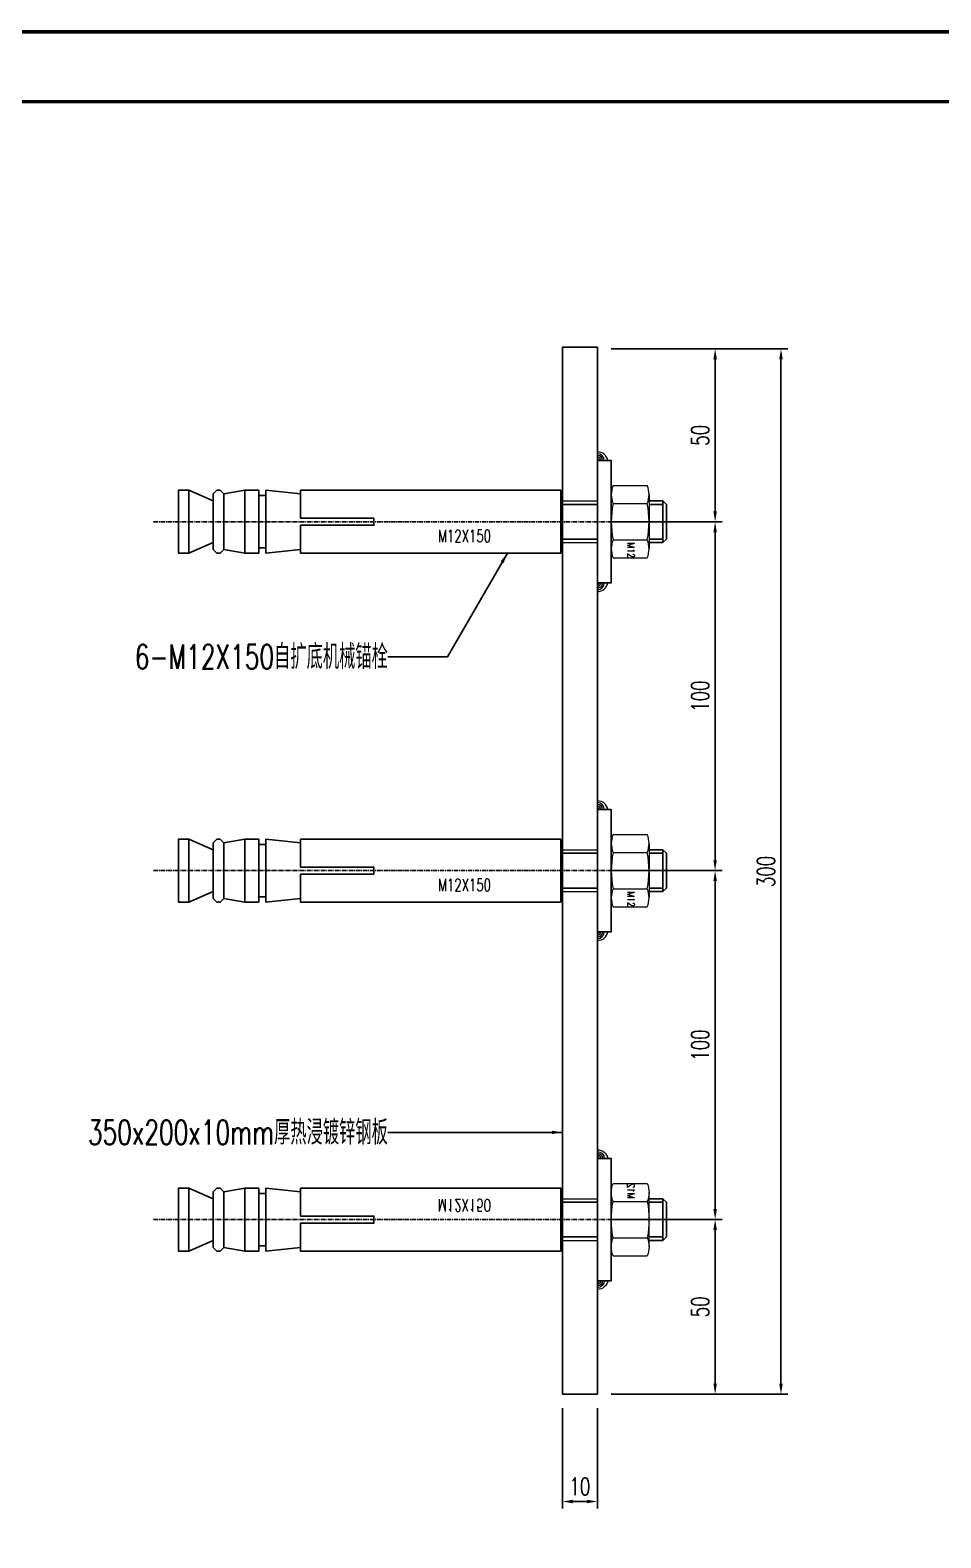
# Model space of a CAD drawing. Extents: x -104256 to -27901, y -155913 to -111823.
# Drawn here: x -81632.6 to -81371.8, y -149280 to -148848 of the extents above; entities that cross this region are included whole.
import ezdxf
from ezdxf.enums import TextEntityAlignment as Align

# ---------------------------------------------------------------- set-up
doc = ezdxf.new("R2010")
doc.units = 0
doc.linetypes.add('CENTER', pattern=[2, 1.25, -0.25, 0.25, -0.25])
for name, color, linetype in [('!ZN1-文字-7', 7, 'Continuous'), ('!ZN1-标注-173', 173, 'Continuous'), ('0-cxFrame', 155, 'Continuous'), ('0-钢材投影', 40, 'Continuous'), ('11紧固件', 11, 'Continuous'), ('11配件', 11, 'Continuous'), ('40钢材投影', 40, 'Continuous'), ('DIM', 173, 'Continuous'), ('DOTE', 1, 'CENTER'), ('Fill', 8, 'Continuous'), ('五金配件', 11, 'Continuous')]:
    doc.layers.add(name, color=color, linetype=linetype)
doc.layers.add('0-cxText', color=131, linetype='Continuous', lineweight=25)
doc.layers.add('welding', color=1, linetype='Continuous', lineweight=18)
doc.styles.add('cx_tuming', font='simhei.ttf')
doc.styles.add('cx_tuqian1', font='')
doc.styles.add('DHTEXT-1', font='ROMANS.shx', dxfattribs={"width": 0.7, "bigfont": 'CHINESE.shx'})
doc.styles.add('FS', font='simplex.shx', dxfattribs={"width": 0.7, "height": 5, "bigfont": 'TSSDCHN.SHX'})
doc.styles.add('ZNDimTStyle', font='ROMANS.shx', dxfattribs={"width": 0.7, "bigfont": 'CHINESE.shx'})
doc.styles.add('ZNTextStyle', font='ROMANS.shx', dxfattribs={"width": 0.7, "bigfont": 'CHINESE.shx'})
doc.styles.add('黑体', font='simhei.ttf', dxfattribs={"height": 12})
doc.styles.get('cx_tuqian1').set_extended_font_data('SimSun')
doc.dimstyles.new('ZN机械-2', dxfattribs={"dimscale": 2, "dimtxt": 2.5, "dimasz": 1.5, "dimexe": 1, "dimexo": 2, "dimgap": 0.9, "dimtad": 1, "dimdec": 0, "dimzin": 0, "dimdsep": 46, "dimtxsty": 'ZNDimTStyle', "dimcen": 2.5, "dimdle": 1, "dimclrd": 173, "dimclre": 173, "dimclrt": 7, "dimazin": 2, "dimtfac": 1, "dimtdec": 4, "dimtix": 1, "dimtmove": 2, "dimatfit": 3, "dimfxl": 0, "dimfrac": 2, "dimtolj": 1, "dimtzin": 0, "dimarcsym": 0})

# ---------------------------------------------------------------- blocks, each defined once
blk = doc.blocks.new('TK22.A2 L(Dragon)')
at = {"layer": '0-cxFrame', "color": 7, "const_width": 0.5}
blk.add_lwpolyline([(0, 0), (-594, 0), (-594, 420), (0, 420)], close=True, dxfattribs=at)
at = {"layer": '0-cxFrame', "const_width": 0.5}
blk.add_lwpolyline([(-80, 10), (-574, 10), (-574, 410), (-80, 410)], close=True, dxfattribs=at)
at = {"style": '黑体', "flags": 4}
blk.add_attdef('图幅', text='', height=3.3, dxfattribs=at).set_placement((-40, 3), align=Align.RIGHT)
at = {"layer": '0-cxText', "flags": 4}
for tag, height, style, p in [('建设单位', 3.5, 'cx_tuming', (-45, 240)), ('项目名称', 3.5, 'cx_tuming', (-45, 210)), ('子项名称', 3.5, 'cx_tuming', (-45, 180)), ('工程编号', 3.3, 'cx_tuqian1', (-35, 165)), ('图名1', 3.5, 'cx_tuming', (-45, 87)), ('图名2', 3.5, 'cx_tuming', (-45, 79)), ('图名3', 3.5, 'cx_tuming', (-45, 71)), ('出图日期', 3.3, 'cx_tuqian1', (-39, 60)), ('专业', 3.3, 'cx_tuqian1', (-55, 52)), ('图号', 3.3, 'cx_tuqian1', (-55, 44)), ('版次', 3.3, 'cx_tuqian1', (-20, 44))]:
    blk.add_attdef(tag, text='', height=height, dxfattribs=dict(at, style=style)).set_placement(p, align=Align.MIDDLE)
at = {"layer": 'Defpoints', "color": 6, "flags": 4}
for tag, height, style, p in [('tufu', 3.3, '黑体', (-12, 12)), ('dwfname', 4, 'cx_tuqian1', (-80, 3))]:
    blk.add_attdef(tag, text='', height=height, dxfattribs=dict(at, style=style)).set_placement(p, align=Align.RIGHT)
blk = doc.blocks.new('ZQM12X100')
at = {"layer": '11紧固件', "lineweight": 9, "ltscale": 2}
for p, q in [((-7.79, 14.8), (7.79, 14.8)), ((-9, -10.5), (-8.5, -10)), ((-8.5, -10), (8.5, -10)), ((9, -10.5), (8.5, -10))]:
    blk.add_line(p, q, dxfattribs=at)
for centre, radius, start, end in [((-7.79, 7.8), 7, 68.2132, 111.7868), ((0, -12.45), 27.25, 79.0073, 100.9927), ((7.79, 7.8), 7, 68.2132, 111.7868)]:
    blk.add_arc(centre, radius, start, end, dxfattribs=at)
at = {"layer": '11配件'}
for points in [[(9, -10.5), (-9, -10.5), (-9, -85), (-1, -85), (-1, -64), (1, -64), (1, -85), (9, -85), (9, -10.5)], [(-8, -85), (-9, -95), (9, -95), (8, -85)], [(-7.5, -97), (-7.5, -95)], [(7.5, -97), (7.5, -95)], [(-9, -101), (9, -101), (9, -97), (-9, -97), (-9, -101), (-8, -107)], [(9, -101), (8, -107), (9, -108), (9, -109), (8, -110), (-8, -110), (-9, -109), (-9, -108), (-8, -107), (8, -107)], [(6, -110), (9, -117), (9, -120), (-9, -120), (-9, -117), (-6, -110)], [(9, -117), (-9, -117)]]:
    blk.add_lwpolyline(points, dxfattribs=at)
at = {"layer": 'Fill'}
for p, q in [((-4.98, 14.8), (-4.98, 18.8)), ((4.97, 14.8), (4.97, 18.8))]:
    blk.add_line(p, q, dxfattribs=at)
at = {"layer": '五金配件'}
for p, q in [((-4.98, 19.8), (-5.98, 18.8)), ((-5.98, 18.8), (5.97, 18.8)), ((-5.98, 14.8), (-5.98, 18.8)), ((-4.98, 19.8), (4.97, 19.8)), ((4.97, 19.8), (5.97, 18.8)), ((5.97, 14.8), (5.97, 18.8))]:
    blk.add_line(p, q, dxfattribs=at)
at = {"layer": '11紧固件', "lineweight": 9, "ltscale": 2, "style": 'FS', "width": 0.8}
blk.add_text('M12', height=2, dxfattribs=at).set_placement((8.19, 9.64), align=Align.MIDDLE)
at = {"layer": 'Defpoints', "color": 1, "style": 'DHTEXT-1', "width": 0.7}
blk.add_text('M12X150', height=3.5, rotation=90, dxfattribs=at).set_placement((5.83, -45.61))
blk.add_wipeout([(17.5, 0), (17.5, 4), (-17.5, 4), (-17.5, 0)]).dxf.layer = '40钢材投影'
at = {"layer": '11紧固件', "lineweight": 9, "ltscale": 2}
for p, q in [((-10.39, 4.5), (-10.39, 14.3)), ((-5.2, 4.5), (-5.2, 14.3)), ((5.2, 4.5), (5.2, 14.3)), ((10.39, 4.5), (10.39, 14.3)), ((-9.2, 4), (9.2, 4)), ((-7.79, 4), (7.79, 4)), ((-5.98, -10), (-5.98, 0)), ((5.97, -10), (5.97, 0))]:
    blk.add_line(p, q, dxfattribs=at)
for centre, radius, start, end in [((-7.79, 11), 7, 248.2132, 291.7868), ((0, 31.25), 27.25, 259.0073, 280.9927), ((7.79, 11), 7, 248.2132, 291.7868)]:
    blk.add_arc(centre, radius, start, end, dxfattribs=at)
at = {"layer": '40钢材投影'}
blk.add_lwpolyline([(17.5, 0), (17.5, 4), (-17.5, 4), (-17.5, 0)], close=True, dxfattribs=at)
at = {"layer": 'DOTE'}
blk.add_line((0, -127.11), (0, 23.01), dxfattribs=at)
at = {"layer": 'Fill'}
for p, q in [((-4.98, -10), (-4.98, 0)), ((4.97, -10), (4.97, 0))]:
    blk.add_line(p, q, dxfattribs=at)
at = {"layer": 'welding', "color": 8}
for points in [[(-17.5, 0.5, 0.414214), (-18, 0)], [(19, 0, 0.414214), (17.5, 1.5)], [(18.5, 0, 0.414214), (17.5, 1)], [(18, 0, 0.414214), (17.5, 0.5)]]:
    blk.add_lwpolyline(points, format="xyb", dxfattribs=at)
for centre, radius, start, end in [((-17.03, 0.07), 2.97, 99.0812, 181.3077), ((-17.5, 0), 2, 90, 180), ((-17.5, 0), 1.5, 90, 180), ((-17.5, 0), 1, 90, 180), ((17.03, 0.07), 2.97, 358.6923, 80.9188), ((17.5, 0), 2, 0, 90)]:
    blk.add_arc(centre, radius, start, end, dxfattribs=at)
blk = doc.blocks.new('*D232')
at = {"layer": 'Defpoints', "color": 0, "ltscale": 20, "transparency": 16777216}
for p in [(-81470.14, -148939.34), (-81470.14, -148988.85), (-81436.4, -148988.85)]:
    blk.add_point(p, dxfattribs=at)
at = {"layer": 'DIM', "color": 173, "lineweight": -2, "ltscale": 20, "transparency": 16777216}
for p, q in [((-81466.14, -148939.34), (-81434.4, -148939.34)), ((-81436.4, -148942.34), (-81436.4, -148985.85)), ((-81466.14, -148988.85), (-81434.4, -148988.85))]:
    blk.add_line(p, q, dxfattribs=at)
at = {"layer": 'DIM', "color": 173, "ltscale": 20, "transparency": 16777216}
for points in [[(-81436.9, -148942.34), (-81435.9, -148942.34), (-81436.4, -148939.34)], [(-81436.9, -148985.85), (-81435.9, -148985.85), (-81436.4, -148988.85)]]:
    blk.add_solid(points, dxfattribs=at)
at = {"layer": 'DIM', "color": 7, "ltscale": 20, "transparency": 16777216, "insert": (-81440.7, -148964.09), "char_height": 5, "attachment_point": 5, "rotation": 90, "style": 'ZNDimTStyle'}
blk.add_mtext('\\A1;50', dxfattribs=at)
blk = doc.blocks.new('*D233')
at = {"layer": 'Defpoints', "color": 0, "ltscale": 20, "transparency": 16777216}
for p in [(-81470.14, -148988.85), (-81470.14, -149088.85), (-81436.4, -149088.85)]:
    blk.add_point(p, dxfattribs=at)
at = {"layer": 'DIM', "color": 173, "lineweight": -2, "ltscale": 20, "transparency": 16777216}
for p, q in [((-81466.14, -148988.85), (-81434.4, -148988.85)), ((-81436.4, -148991.85), (-81436.4, -149085.85)), ((-81466.14, -149088.85), (-81434.4, -149088.85))]:
    blk.add_line(p, q, dxfattribs=at)
at = {"layer": 'DIM', "color": 173, "ltscale": 20, "transparency": 16777216}
for points in [[(-81436.9, -148991.85), (-81435.9, -148991.85), (-81436.4, -148988.85)], [(-81436.9, -149085.85), (-81435.9, -149085.85), (-81436.4, -149088.85)]]:
    blk.add_solid(points, dxfattribs=at)
at = {"layer": 'DIM', "color": 7, "ltscale": 20, "transparency": 16777216, "insert": (-81440.7, -149038.85), "char_height": 5, "attachment_point": 5, "rotation": 90, "style": 'ZNDimTStyle'}
blk.add_mtext('\\A1;100', dxfattribs=at)
blk = doc.blocks.new('*D234')
at = {"layer": 'Defpoints', "color": 0, "ltscale": 20, "transparency": 16777216}
for p in [(-81470.14, -149188.85), (-81470.14, -149238.85), (-81436.4, -149238.85)]:
    blk.add_point(p, dxfattribs=at)
at = {"layer": 'DIM', "color": 173, "lineweight": -2, "ltscale": 20, "transparency": 16777216}
for p, q in [((-81466.14, -149188.85), (-81434.4, -149188.85)), ((-81436.4, -149191.85), (-81436.4, -149235.85)), ((-81466.14, -149238.85), (-81434.4, -149238.85))]:
    blk.add_line(p, q, dxfattribs=at)
at = {"layer": 'DIM', "color": 173, "ltscale": 20, "transparency": 16777216}
for points in [[(-81436.9, -149191.85), (-81435.9, -149191.85), (-81436.4, -149188.85)], [(-81436.9, -149235.85), (-81435.9, -149235.85), (-81436.4, -149238.85)]]:
    blk.add_solid(points, dxfattribs=at)
at = {"layer": 'DIM', "color": 7, "ltscale": 20, "transparency": 16777216, "insert": (-81440.7, -149213.85), "char_height": 5, "attachment_point": 5, "rotation": 90, "style": 'ZNDimTStyle'}
blk.add_mtext('\\A1;50', dxfattribs=at)
blk = doc.blocks.new('*D235')
at = {"layer": 'Defpoints', "color": 0, "ltscale": 20, "transparency": 16777216}
for p in [(-81470.14, -148939.34), (-81417.54, -148939.34), (-81470.14, -149238.85)]:
    blk.add_point(p, dxfattribs=at)
at = {"layer": 'DIM', "color": 173, "lineweight": -2, "ltscale": 20, "transparency": 16777216}
for p, q in [((-81466.14, -148939.34), (-81415.54, -148939.34)), ((-81417.54, -149235.85), (-81417.54, -148942.34)), ((-81466.14, -149238.85), (-81415.54, -149238.85))]:
    blk.add_line(p, q, dxfattribs=at)
at = {"layer": 'DIM', "color": 173, "ltscale": 20, "transparency": 16777216}
for points in [[(-81418.04, -148942.34), (-81417.04, -148942.34), (-81417.54, -148939.34)], [(-81418.04, -149235.85), (-81417.04, -149235.85), (-81417.54, -149238.85)]]:
    blk.add_solid(points, dxfattribs=at)
at = {"layer": 'DIM', "color": 7, "ltscale": 20, "transparency": 16777216, "insert": (-81421.84, -149089.09), "char_height": 5, "attachment_point": 5, "rotation": 90, "style": 'ZNDimTStyle'}
blk.add_mtext('\\A1;300', dxfattribs=at)
blk = doc.blocks.new('*D240')
at = {"layer": 'Defpoints', "color": 0, "ltscale": 20, "transparency": 16777216}
for p in [(-81480.14, -149238.85), (-81470.14, -149238.85), (-81470.14, -149269.64)]:
    blk.add_point(p, dxfattribs=at)
at = {"layer": 'DIM', "color": 173, "lineweight": -2, "ltscale": 20, "transparency": 16777216}
for p, q in [((-81480.14, -149242.85), (-81480.14, -149271.64)), ((-81470.14, -149242.85), (-81470.14, -149271.64)), ((-81477.14, -149269.64), (-81473.14, -149269.64))]:
    blk.add_line(p, q, dxfattribs=at)
at = {"layer": 'DIM', "color": 173, "ltscale": 20, "transparency": 16777216}
for points in [[(-81477.14, -149269.14), (-81477.14, -149270.14), (-81480.14, -149269.64)], [(-81473.14, -149269.14), (-81473.14, -149270.14), (-81470.14, -149269.64)]]:
    blk.add_solid(points, dxfattribs=at)
at = {"layer": 'DIM', "color": 7, "ltscale": 20, "transparency": 16777216, "insert": (-81475.14, -149265.34), "char_height": 5, "attachment_point": 5, "style": 'ZNDimTStyle'}
blk.add_mtext('\\A1;10', dxfattribs=at)
blk = doc.blocks.new('*D242')
at = {"layer": 'Defpoints', "color": 0, "ltscale": 20, "transparency": 16777216}
for p in [(-81470.14, -149088.85), (-81470.14, -149188.85), (-81436.4, -149188.85)]:
    blk.add_point(p, dxfattribs=at)
at = {"layer": 'DIM', "color": 173, "lineweight": -2, "ltscale": 20, "transparency": 16777216}
for p, q in [((-81466.14, -149088.85), (-81434.4, -149088.85)), ((-81436.4, -149091.85), (-81436.4, -149185.85)), ((-81466.14, -149188.85), (-81434.4, -149188.85))]:
    blk.add_line(p, q, dxfattribs=at)
at = {"layer": 'DIM', "color": 173, "ltscale": 20, "transparency": 16777216}
for points in [[(-81436.9, -149091.85), (-81435.9, -149091.85), (-81436.4, -149088.85)], [(-81436.9, -149185.85), (-81435.9, -149185.85), (-81436.4, -149188.85)]]:
    blk.add_solid(points, dxfattribs=at)
at = {"layer": 'DIM', "color": 7, "ltscale": 20, "transparency": 16777216, "insert": (-81440.7, -149138.85), "char_height": 5, "attachment_point": 5, "rotation": 90, "style": 'ZNDimTStyle'}
blk.add_mtext('\\A1;100', dxfattribs=at)

msp = doc.modelspace()

# ---------------------------------------------------------------- block references
at = {"layer": '0-cxFrame', "xscale": 2, "yscale": 2, "zscale": 2}
msp.add_blockref('TK22.A2 L(Dragon)', (-81111.4, -149688.48), dxfattribs=at)

# ---------------------------------------------------------------- texts
at = {"layer": '!ZN1-文字-7', "ltscale": 40, "style": 'ZNTextStyle', "width": 0.7}
msp.add_text('6-M12X150自扩底机械锚栓', height=7, dxfattribs=at).set_placement((-81530.14, -149027.54), align=Align.MIDDLE_RIGHT)

# ---------------------------------------------------------------- dimensions: what is measured, and where the dimension line sits
at = {"layer": 'DIM', "ltscale": 20}
dim = msp.add_linear_dim(base=(-81470.14, -149269.64), p1=(-81480.14, -149238.85), p2=(-81470.14, -149238.85), dimstyle='ZN机械-2', override={"dimasz": 1.5}, dxfattribs=at)
dim.commit()
dim.dimension.update_dxf_attribs({"geometry": '*D240', "text_midpoint": (-81475.14, -149265.34)})

# ---------------------------------------------------------------- leaders
at = {"layer": '!ZN1-标注-173'}
msp.add_leader([(-81480.14, -149163.85), (-81505.14, -149163.85), (-81530.14, -149163.85)], dimstyle='ZN机械-2', override={"dimasz": 1.5}, dxfattribs=at)

# ---------------------------------------------------------------- next in the draw order: block references
at = {"layer": '11紧固件', "rotation": 270}
msp.add_blockref('ZQM12X100', (-81470.14, -148988.85), dxfattribs=at)

# ---------------------------------------------------------------- next in the draw order: linework, layer by layer
at = {"layer": '0-钢材投影', "ltscale": 10}
msp.add_lwpolyline([(-81470.14, -148938.85), (-81470.14, -149238.85), (-81480.14, -149238.85), (-81480.14, -148938.85)], close=True, dxfattribs=at)

# ---------------------------------------------------------------- next in the draw order: dimensions: what is measured, and where the dimension line sits
at = {"layer": 'DIM', "ltscale": 20}
for base, p1, p2, picture, middle in [((-81436.4, -148988.85), (-81470.14, -148939.34), (-81470.14, -148988.85), '*D232', (-81440.7, -148964.09)), ((-81436.4, -149088.85), (-81470.14, -148988.85), (-81470.14, -149088.85), '*D233', (-81440.7, -149038.85))]:
    dim = msp.add_linear_dim(base=base, p1=p1, p2=p2, angle=90, dimstyle='ZN机械-2', override={"dimasz": 1.5}, dxfattribs=at)
    dim.commit()
    dim.dimension.update_dxf_attribs({"geometry": picture, "text_midpoint": middle})

# ---------------------------------------------------------------- next in the draw order: leaders
at = {"layer": '!ZN1-标注-173'}
msp.add_leader([(-81495.91, -148997.85), (-81513.05, -149027.54), (-81530.14, -149027.54)], dimstyle='ZN机械-2', override={"dimasz": 1.5}, dxfattribs=at)

# ---------------------------------------------------------------- next in the draw order: block references
at = {"layer": '11紧固件', "xscale": -1, "rotation": 270}
msp.add_blockref('ZQM12X100', (-81470.14, -149188.85), dxfattribs=at)

# ---------------------------------------------------------------- next in the draw order: texts
at = {"layer": '!ZN1-文字-7', "ltscale": 40, "style": 'ZNTextStyle', "width": 0.7}
msp.add_text('350x200x10mm厚热浸镀锌钢板', height=7, dxfattribs=at).set_placement((-81530.14, -149163.85), align=Align.MIDDLE_RIGHT)

# ---------------------------------------------------------------- next in the draw order: dimensions: what is measured, and where the dimension line sits
at = {"layer": 'DIM', "ltscale": 20}
for base, p1, p2, picture, middle in [((-81417.54, -148939.34), (-81470.14, -149238.85), (-81470.14, -148939.34), '*D235', (-81421.84, -149089.09)), ((-81436.4, -149238.85), (-81470.14, -149188.85), (-81470.14, -149238.85), '*D234', (-81440.7, -149213.85))]:
    dim = msp.add_linear_dim(base=base, p1=p1, p2=p2, angle=90, dimstyle='ZN机械-2', override={"dimasz": 1.5}, dxfattribs=at)
    dim.commit()
    dim.dimension.update_dxf_attribs({"geometry": picture, "text_midpoint": middle})

# ---------------------------------------------------------------- next in the draw order: block references
at = {"layer": '11紧固件', "rotation": 270}
msp.add_blockref('ZQM12X100', (-81470.14, -149088.85), dxfattribs=at)

# ---------------------------------------------------------------- next in the draw order: dimensions: what is measured, and where the dimension line sits
at = {"layer": 'DIM', "ltscale": 20}
dim = msp.add_linear_dim(base=(-81436.4, -149188.85), p1=(-81470.14, -149088.85), p2=(-81470.14, -149188.85), angle=90, dimstyle='ZN机械-2', override={"dimasz": 1.5}, dxfattribs=at)
dim.commit()
dim.dimension.update_dxf_attribs({"geometry": '*D242', "text_midpoint": (-81440.7, -149138.85)})

doc.saveas('drawing.dxf')
